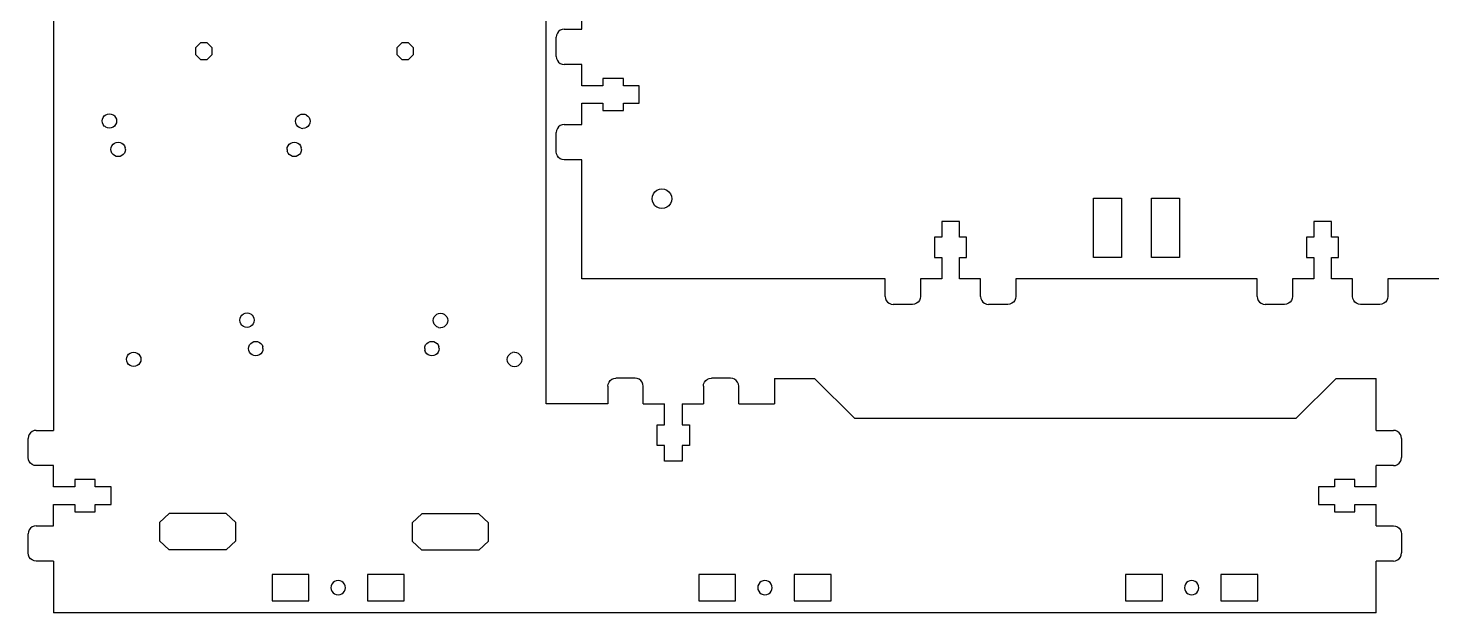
# Model space of a CAD drawing. Extents: x 5 to 605, y 13 to 442.
# Drawn here: x 5 to 355.1, y 22.1 to 168 of the extents above; entities that cross this region are included whole.
import ezdxf

# ---------------------------------------------------------------- set-up
doc = ezdxf.new("R2010")
doc.units = 0
doc.layers.add('Layer_1', color=7, linetype='CONTINUOUS')

msp = doc.modelspace()

# ---------------------------------------------------------------- linework, layer by layer
at = {"layer": 'Layer_1', "color": 7}
for points in [[(11.322558, 335.839352), (11.322558, 67.667027), (11.322558, 67.667027)], [(143.074221, 167.745111), (143.074221, 241.595103)], [(134.222513, 74.317029), (134.222513, 190.817008)], [(138.724217, 167.745111), (138.206593, 167.676982), (137.724219, 167.477169), (137.310029, 167.15933), (136.992191, 166.745113), (136.792377, 166.262767), (136.724221, 165.745115)], [(136.724221, 160.945124), (136.724221, 165.745115)], [(138.724217, 167.745111), (143.074221, 167.745111)], [(50.878006, 161.406179), (50.878006, 163.118901), (49.666596, 164.329662), (47.953845, 164.329662), (46.74314, 163.118223), (46.74314, 161.405473), (47.954579, 160.19474), (49.667301, 160.19474), (50.878063, 161.406179)], [(101.11357, 161.406179), (101.114135, 163.118901), (99.902721, 164.329662), (98.189963, 164.329662), (96.979246, 163.118252), (96.978682, 161.405501), (98.19014, 160.194768), (99.902854, 160.194768), (101.113615, 161.406207)], [(136.724221, 160.945124), (136.792377, 160.427472), (136.992191, 159.945126), (137.310029, 159.530909), (137.724219, 159.21307), (138.206593, 159.013257), (138.724217, 158.945128)], [(143.074221, 158.945128), (138.724217, 158.945128)], [(143.074221, 153.645108), (143.074221, 158.945128)], [(153.474251, 155.445121), (148.374269, 155.445121)], [(148.374269, 155.445121), (148.374269, 153.645108)], [(153.474251, 153.645108), (153.474251, 155.445121)], [(148.374269, 153.645108), (143.074221, 153.645108)], [(157.424261, 153.645108), (153.474251, 153.645108)], [(157.424261, 149.245122), (157.424261, 153.645108)], [(143.074221, 143.94513), (143.074221, 149.245122)], [(143.074221, 149.245122), (148.374269, 149.245122)], [(148.374269, 149.245122), (148.374269, 147.445109)], [(148.374269, 147.445109), (153.474251, 147.445109)], [(153.474251, 147.445109), (153.474251, 149.245122)], [(153.474251, 149.245122), (157.424261, 149.245122)], [(23.457323, 144.842331), (23.518707, 145.308195)], [(23.518594, 144.376467), (23.457323, 144.842331)], [(23.698341, 143.942296), (23.518594, 144.376467)], [(23.518707, 145.308195), (23.698595, 145.742309)], [(23.984345, 143.56948), (23.698341, 143.942296)], [(23.698595, 145.742309), (23.984712, 146.115068)], [(23.984712, 146.115068), (24.357556, 146.401044)], [(24.357556, 146.401044), (24.791698, 146.58082)], [(24.791698, 146.58082), (25.257562, 146.64209)], [(25.257562, 146.64209), (25.723455, 146.580679)], [(25.723455, 146.580679), (26.157541, 146.40079)], [(26.157541, 146.40079), (26.267777, 146.31618)], [(26.267777, 146.31618), (26.342396, 146.285248)], [(26.342396, 146.285248), (26.5303, 146.114701)], [(26.816022, 143.941844), (26.529933, 143.569113)], [(26.5303, 146.114701), (26.816304, 145.741858)], [(26.99591, 144.375959), (26.816022, 143.941844)], [(26.816304, 145.741858), (26.996051, 145.307715)], [(27.057322, 144.841823), (26.99591, 144.375959)], [(26.996051, 145.307715), (27.057322, 144.841823)], [(71.717521, 144.770844), (71.778932, 145.236708)], [(71.778791, 144.304951), (71.717521, 144.770844)], [(71.958539, 143.870809), (71.778791, 144.304951)], [(71.778932, 145.236708), (71.958793, 145.670794)], [(72.244543, 143.497965), (71.958539, 143.870809)], [(71.958793, 145.670794), (72.24491, 146.043553)], [(72.24491, 146.043553), (72.617753, 146.329557)], [(72.617753, 146.329557), (73.051896, 146.509305)], [(73.051896, 146.509305), (73.517788, 146.570575)], [(73.517788, 146.570575), (73.983652, 146.509192), (74.182958, 146.426585)], [(74.182958, 146.426585), (74.238019, 146.419247)], [(74.238019, 146.419332), (74.417738, 146.329303)], [(74.417738, 146.329303), (74.790498, 146.043186)], [(75.076248, 143.870357), (74.790131, 143.497598)], [(74.790498, 146.043186), (75.076502, 145.670371)], [(75.256108, 144.304472), (75.076248, 143.870357)], [(75.076502, 145.670371), (75.256249, 145.2362), (75.317519, 144.770336), (75.256108, 144.304472)], [(138.724217, 143.94513), (138.206593, 143.876974), (137.724219, 143.67716), (137.310029, 143.359322), (136.992191, 142.945132), (136.792377, 142.462758), (136.724221, 141.945134)], [(138.724217, 143.94513), (143.074221, 143.94513)], [(24.169201, 143.453939), (23.984345, 143.56948)], [(24.357104, 143.283363), (24.169201, 143.453939)], [(24.79119, 143.103475), (24.357104, 143.283363)], [(25.722947, 143.103362), (25.257054, 143.042092), (24.79119, 143.103475)], [(26.157089, 143.283109), (25.722947, 143.103362)], [(26.529933, 143.569113), (26.157089, 143.283109)], [(72.617302, 143.211877), (72.244543, 143.497965)], [(72.871669, 143.122017), (72.617302, 143.211877)], [(73.051388, 143.031988), (72.871669, 143.122017)], [(73.051388, 143.031988), (73.517252, 142.970577)], [(74.417287, 143.211623), (73.983144, 143.031847), (73.517252, 142.970577)], [(74.790131, 143.497598), (74.417287, 143.211623)], [(136.724221, 137.145127), (136.724221, 141.945134)], [(25.646436, 137.753247), (25.707848, 138.21914)], [(25.707707, 137.287383), (25.646436, 137.753247)], [(25.887482, 136.853212), (25.707707, 137.287383)], [(25.707848, 138.21914), (25.887736, 138.653226)], [(26.173458, 136.480397), (25.887482, 136.853212)], [(25.887736, 138.653226), (26.173825, 139.025985)], [(26.173825, 139.025985), (26.546669, 139.311989)], [(26.546669, 139.311989), (26.980811, 139.491736)], [(26.980811, 139.491736), (27.446704, 139.553007)], [(27.446704, 139.553007), (27.912568, 139.491595)], [(27.912568, 139.491595), (28.346682, 139.311707)], [(28.346682, 139.311707), (28.719413, 139.025618)], [(29.005163, 136.852789), (28.719046, 136.48003)], [(28.719413, 139.025618), (29.005417, 138.652774)], [(29.185052, 137.286875), (29.005163, 136.852789)], [(29.005417, 138.652774), (29.185193, 138.218632)], [(29.246435, 137.752739), (29.185052, 137.286875)], [(29.246435, 137.752739), (29.185193, 138.218632)], [(69.578333, 137.753247), (69.639744, 138.21914)], [(69.578333, 137.753247), (69.639603, 137.287383)], [(69.819351, 136.853212), (69.639603, 137.287383)], [(69.639744, 138.21914), (69.819633, 138.653226)], [(70.105355, 136.480397), (69.819351, 136.853212)], [(69.819633, 138.653226), (70.105722, 139.025985)], [(70.105722, 139.025985), (70.478565, 139.311989)], [(70.478565, 139.311989), (70.912708, 139.491736)], [(70.912708, 139.491736), (71.3786, 139.553007)], [(71.3786, 139.553007), (71.844464, 139.491595)], [(71.844464, 139.491595), (72.27855, 139.311707)], [(72.27855, 139.311707), (72.65131, 139.025618)], [(72.93706, 136.852789), (72.650943, 136.48003)], [(72.65131, 139.025618), (72.937314, 138.652774)], [(73.116948, 137.286875), (72.93706, 136.852789)], [(72.937314, 138.652774), (73.117061, 138.218632)], [(73.178331, 137.752739), (73.116948, 137.286875)], [(73.178331, 137.752739), (73.117061, 138.218632)], [(136.792377, 136.627475), (136.724221, 137.145127)], [(138.724217, 135.145131), (138.206593, 135.213288), (137.724219, 135.413073), (137.310029, 135.730911), (136.992191, 136.145129), (136.792377, 136.627475)], [(26.546217, 136.19428), (26.173458, 136.480397)], [(26.980332, 136.014391), (26.546217, 136.19428)], [(27.446196, 135.953008), (26.980332, 136.014391)], [(27.91206, 136.014279), (27.446196, 135.953008)], [(28.346231, 136.194026), (27.91206, 136.014279)], [(28.719046, 136.48003), (28.346231, 136.194026)], [(70.478114, 136.19428), (70.105355, 136.480397)], [(70.912228, 136.014391), (70.478114, 136.19428)], [(71.378092, 135.953008), (70.912228, 136.014391)], [(71.843956, 136.014279), (71.378092, 135.953008)], [(72.278099, 136.194026), (71.843956, 136.014279)], [(72.650943, 136.48003), (72.278099, 136.194026)], [(143.074221, 135.145131), (138.724217, 135.145131)], [(218.774236, 105.445137), (143.074221, 105.445137), (143.074221, 135.145131)], [(160.624266, 125.445125), (160.707747, 126.07925), (160.95249, 126.670139), (161.341844, 127.177546), (161.849252, 127.5669), (162.44014, 127.811643), (163.074265, 127.895124), (163.708362, 127.811643), (164.299251, 127.5669), (164.806658, 127.177546), (165.196012, 126.670139), (165.440783, 126.07925), (165.524265, 125.445125), (165.440783, 124.811028), (165.196012, 124.220139), (164.806658, 123.712732), (164.299251, 123.323378), (163.708362, 123.078607), (163.074265, 122.995126), (162.44014, 123.078607), (161.849252, 123.323378), (161.341844, 123.712732), (160.95249, 124.220139), (160.707747, 124.811028), (160.624266, 125.445125)], [(270.724207, 125.545116), (277.724193, 125.545116), (277.724193, 110.745129), (270.724207, 110.745129), (270.724207, 125.545116)], [(292.224206, 110.745129), (285.224192, 110.745129), (285.224192, 125.545116), (292.224206, 125.545116), (292.224206, 110.745129)], [(232.874227, 119.795121), (232.874227, 115.845138)], [(239.074226, 115.845138), (237.274241, 115.845138), (237.274241, 119.795121), (232.874227, 119.795121)], [(325.674172, 119.795121), (325.674172, 115.845138)], [(330.074185, 119.795121), (325.674172, 119.795121)], [(330.074185, 115.845138), (330.074185, 119.795121)], [(232.874227, 115.845138), (231.074214, 115.845138)], [(231.074214, 115.845138), (231.074214, 110.745129)], [(239.074226, 110.745129), (239.074226, 115.845138)], [(325.674172, 115.845138), (323.874186, 115.845138)], [(323.874186, 115.845138), (323.874186, 110.745129)], [(331.87417, 115.845138), (330.074185, 115.845138)], [(331.87417, 110.745129), (331.87417, 115.845138)], [(231.074214, 110.745129), (232.874227, 110.745129)], [(232.874227, 110.745129), (232.874227, 105.445137)], [(237.274241, 105.445137), (237.274241, 110.745129)], [(237.274241, 110.745129), (239.074226, 110.745129)], [(323.874186, 110.745129), (325.674172, 110.745129)], [(325.674172, 110.745129), (325.674172, 105.445137)], [(330.074185, 105.445137), (330.074185, 110.745129)], [(330.074185, 110.745129), (331.87417, 110.745129)], [(218.774236, 101.095133), (218.774236, 105.445137)], [(232.874227, 105.445137), (227.574235, 105.445137)], [(227.574235, 105.445137), (227.574235, 101.095133)], [(242.574233, 105.445137), (237.274241, 105.445137)], [(242.574233, 101.095133), (242.574233, 105.445137)], [(251.374204, 105.445137), (251.374204, 101.095133)], [(311.57418, 105.445137), (251.374204, 105.445137)], [(311.57418, 101.095133), (311.57418, 105.445137)], [(320.374179, 105.445137), (320.374179, 101.095133)], [(325.674172, 105.445137), (320.374179, 105.445137)], [(335.374178, 105.445137), (330.074185, 105.445137)], [(335.374178, 101.095133), (335.374178, 105.445137)], [(419.874164, 105.445137), (344.174177, 105.445137), (344.174177, 101.095133)], [(218.774236, 101.095133), (218.842392, 100.577509), (219.042178, 100.095135), (219.360016, 99.680917), (219.774234, 99.363078), (220.256608, 99.163293), (220.774232, 99.095137)], [(225.574239, 99.095137), (220.774232, 99.095137)], [(226.091863, 99.163293), (225.574239, 99.095137)], [(227.574235, 101.095133), (227.506078, 100.577509), (227.306265, 100.095135), (226.988426, 99.680917), (226.574237, 99.363078), (226.091863, 99.163293)], [(242.574233, 101.095133), (242.642334, 100.577509), (242.842175, 100.095135), (243.159986, 99.680917), (243.574231, 99.363078), (244.056577, 99.163293), (244.574229, 99.095137)], [(249.374208, 99.095137), (244.574229, 99.095137)], [(249.89186, 99.163293), (249.374208, 99.095137)], [(251.374204, 101.095133), (251.306076, 100.577509), (251.106263, 100.095135), (250.788424, 99.680917), (250.374206, 99.363078), (249.89186, 99.163293)], [(311.57418, 101.095133), (311.642337, 100.577509), (311.84215, 100.095135), (312.15996, 99.680917), (312.574178, 99.363078), (313.056552, 99.163293), (313.574176, 99.095137)], [(318.374183, 99.095137), (313.574176, 99.095137)], [(318.891807, 99.163293), (318.374183, 99.095137)], [(320.374179, 101.095133), (320.306023, 100.577509), (320.106238, 100.095135), (319.788399, 99.680917), (319.374181, 99.363078), (318.891807, 99.163293)], [(335.442334, 100.577509), (335.374178, 101.095133)], [(337.374174, 99.095137), (336.85655, 99.163293), (336.374176, 99.363078), (335.959958, 99.680917), (335.642119, 100.095135), (335.442334, 100.577509)], [(342.174181, 99.095137), (337.374174, 99.095137)], [(342.691805, 99.163293), (342.174181, 99.095137)], [(344.174177, 101.095133), (344.10602, 100.577509), (343.906235, 100.095135), (343.588396, 99.680917), (343.174179, 99.363078), (342.691805, 99.163293)], [(57.782087, 95.149779), (57.843471, 95.615643)], [(57.843358, 94.683915), (57.782087, 95.149779)], [(58.023105, 94.249744), (57.843358, 94.683915)], [(57.843471, 95.615643), (58.023359, 96.049758)], [(58.023359, 96.049758), (58.309476, 96.422517)], [(58.309476, 96.422517), (58.68232, 96.708493)], [(58.68232, 96.708493), (59.116462, 96.888268)], [(59.116462, 96.888268), (59.582327, 96.949539)], [(59.582327, 96.949539), (60.048219, 96.888127)], [(60.048219, 96.888127), (60.482305, 96.708239)], [(60.482305, 96.708239), (60.592541, 96.623628)], [(60.592541, 96.623628), (60.667161, 96.592697)], [(60.667161, 96.592697), (60.855064, 96.42215)], [(60.855064, 96.42215), (61.141068, 96.049306)], [(61.320674, 94.683407), (61.140786, 94.249293)], [(61.141068, 96.049306), (61.320815, 95.615164)], [(61.382086, 95.149271), (61.320674, 94.683407)], [(61.320815, 95.615164), (61.382086, 95.149271)], [(106.042285, 95.078292), (106.103697, 95.544157)], [(106.103555, 94.6124), (106.042285, 95.078292)], [(106.283303, 94.178257), (106.103555, 94.6124)], [(106.103697, 95.544157), (106.283557, 95.978243)], [(106.283557, 95.978243), (106.569674, 96.351002)], [(106.569674, 96.351002), (106.942517, 96.637006)], [(106.942517, 96.637006), (107.37666, 96.816753)], [(107.37666, 96.816753), (107.842552, 96.878023)], [(107.842552, 96.878023), (108.308417, 96.81664), (108.507722, 96.734034)], [(108.507722, 96.734034), (108.562783, 96.726696)], [(108.562783, 96.726781), (108.742503, 96.636752)], [(108.742503, 96.636752), (109.115262, 96.350635)], [(109.115262, 96.350635), (109.401266, 95.977819)], [(109.580872, 94.61192), (109.401012, 94.177806)], [(109.401266, 95.977819), (109.581013, 95.543649), (109.642283, 95.077784), (109.580872, 94.61192)], [(58.309109, 93.876929), (58.023105, 94.249744)], [(58.493965, 93.761387), (58.309109, 93.876929)], [(58.681868, 93.590812), (58.493965, 93.761387)], [(59.115954, 93.410923), (58.681868, 93.590812)], [(60.047711, 93.410811), (59.581819, 93.34954), (59.115954, 93.410923)], [(60.481853, 93.590558), (60.047711, 93.410811)], [(60.854697, 93.876562), (60.481853, 93.590558)], [(61.140786, 94.249293), (60.854697, 93.876562)], [(106.569307, 93.805414), (106.283303, 94.178257)], [(106.942066, 93.519325), (106.569307, 93.805414)], [(107.196433, 93.429465), (106.942066, 93.519325)], [(107.376152, 93.339437), (107.196433, 93.429465)], [(107.376152, 93.339437), (107.842016, 93.278025)], [(108.742051, 93.519071), (108.307909, 93.339295), (107.842016, 93.278025)], [(109.114895, 93.805047), (108.742051, 93.519071)], [(109.401012, 94.177806), (109.114895, 93.805047)], [(59.971201, 88.060696), (60.032612, 88.526588)], [(60.032471, 87.594831), (59.971201, 88.060696)], [(60.212247, 87.160661), (60.032471, 87.594831)], [(60.032612, 88.526588), (60.212501, 88.960674)], [(60.212501, 88.960674), (60.498589, 89.333433)], [(60.498589, 89.333433), (60.871433, 89.619437)], [(60.871433, 89.619437), (61.305575, 89.799185)], [(61.305575, 89.799185), (61.771468, 89.860455)], [(61.771468, 89.860455), (62.237332, 89.799043)], [(62.237332, 89.799043), (62.671446, 89.619155)], [(62.671446, 89.619155), (63.044177, 89.333066)], [(63.044177, 89.333066), (63.330181, 88.960223)], [(63.509816, 87.594323), (63.329927, 87.160237)], [(63.330181, 88.960223), (63.509957, 88.52608)], [(63.571199, 88.060188), (63.509816, 87.594323)], [(63.571199, 88.060188), (63.509957, 88.52608)], [(103.903097, 88.060696), (103.964509, 88.526588)], [(103.903097, 88.060696), (103.964367, 87.594831)], [(104.144115, 87.160661), (103.964367, 87.594831)], [(103.964509, 88.526588), (104.144397, 88.960674)], [(104.144397, 88.960674), (104.430486, 89.333433)], [(104.430486, 89.333433), (104.803329, 89.619437)], [(104.803329, 89.619437), (105.237472, 89.799185)], [(105.237472, 89.799185), (105.703364, 89.860455)], [(105.703364, 89.860455), (106.169229, 89.799043)], [(106.169229, 89.799043), (106.603315, 89.619155)], [(106.603315, 89.619155), (106.976074, 89.333066)], [(106.976074, 89.333066), (107.262078, 88.960223)], [(107.441712, 87.594323), (107.261824, 87.160237)], [(107.262078, 88.960223), (107.441825, 88.52608)], [(107.503095, 88.060188), (107.441712, 87.594323)], [(107.503095, 88.060188), (107.441825, 88.52608)], [(29.520586, 85.383076), (29.581969, 85.84894)], [(29.581856, 84.917183), (29.520586, 85.383076)], [(29.761603, 84.483041), (29.581856, 84.917183)], [(29.581969, 85.84894), (29.761857, 86.283026)], [(30.047607, 84.110197), (29.761603, 84.483041)], [(29.761857, 86.283026), (30.047974, 86.655785)], [(30.420338, 83.824108), (30.047607, 84.110197)], [(30.047974, 86.655785), (30.42079, 86.941789)], [(30.42079, 86.941789), (30.85496, 87.121565)], [(30.85496, 87.121565), (31.320825, 87.182807)], [(31.320825, 87.182807), (31.786689, 87.121423)], [(31.786689, 87.121423), (32.220803, 86.941535)], [(32.593195, 84.10983), (32.220352, 83.823854)], [(32.220803, 86.941535), (32.593562, 86.655418)], [(32.879284, 84.482589), (32.593195, 84.10983)], [(32.593562, 86.655418), (32.879538, 86.282603)], [(33.059172, 84.916703), (32.879284, 84.482589)], [(32.879538, 86.282603), (33.059314, 85.848432)], [(33.120584, 85.382568), (33.059172, 84.916703)], [(33.059314, 85.848432), (33.120584, 85.382568)], [(60.498222, 86.787845), (60.212247, 87.160661)], [(60.870981, 86.501728), (60.498222, 86.787845)], [(61.305096, 86.32184), (60.870981, 86.501728)], [(61.77096, 86.260457), (61.305096, 86.32184)], [(62.236824, 86.321727), (61.77096, 86.260457)], [(62.670995, 86.501474), (62.236824, 86.321727)], [(63.04381, 86.787478), (62.670995, 86.501474)], [(63.329927, 87.160237), (63.04381, 86.787478)], [(104.430119, 86.787845), (104.144115, 87.160661)], [(104.802878, 86.501728), (104.430119, 86.787845)], [(105.236992, 86.32184), (104.802878, 86.501728)], [(105.702856, 86.260457), (105.236992, 86.32184)], [(106.168721, 86.321727), (105.702856, 86.260457)], [(106.602863, 86.501474), (106.168721, 86.321727)], [(106.975707, 86.787478), (106.602863, 86.501474)], [(107.261824, 87.160237), (106.975707, 86.787478)], [(124.513617, 85.339501), (124.575028, 85.805365)], [(124.57489, 84.873608), (124.513617, 85.339501)], [(124.754634, 84.439466), (124.57489, 84.873608)], [(124.575028, 85.805365), (124.754917, 86.239451)], [(125.040638, 84.066622), (124.754634, 84.439466)], [(124.754917, 86.239451), (125.041008, 86.61221)], [(125.413397, 83.780533), (125.040638, 84.066622)], [(125.041008, 86.61221), (125.413852, 86.898214)], [(125.413852, 86.898214), (125.848023, 87.077961)], [(126.313887, 87.139232), (125.848023, 87.077961)], [(126.313887, 87.139232), (126.779748, 87.077848)], [(126.779748, 87.077848), (127.213862, 86.89796)], [(127.586255, 84.066255), (127.213414, 83.780279)], [(127.213862, 86.89796), (127.586596, 86.611843)], [(127.872343, 84.439014), (127.586255, 84.066255)], [(127.586596, 86.611843), (127.872597, 86.239027)], [(128.052235, 84.873128), (127.872343, 84.439014)], [(127.872597, 86.239027), (128.052376, 85.804857)], [(128.113643, 85.338993), (128.052235, 84.873128)], [(128.052376, 85.804857), (128.113643, 85.338993)], [(30.854452, 83.64422), (30.420338, 83.824108)], [(31.320317, 83.582808), (30.854452, 83.64422)], [(31.786209, 83.644079), (31.320317, 83.582808)], [(32.220352, 83.823854), (31.786209, 83.644079)], [(125.847515, 83.600645), (125.413397, 83.780533)], [(126.313379, 83.539233), (125.847515, 83.600645)], [(126.779268, 83.600504), (126.313379, 83.539233)], [(127.213414, 83.780279), (126.779268, 83.600504)], [(149.622504, 78.667005), (149.690664, 79.184657), (149.890474, 79.667031), (150.208316, 80.081221), (150.622531, 80.399059), (151.104877, 80.598873), (151.622529, 80.667029)], [(156.422511, 80.667029), (151.622529, 80.667029)], [(156.940163, 80.598873), (156.422511, 80.667029)], [(158.422507, 78.667005), (158.354375, 79.184657), (158.154565, 79.667031), (157.836726, 80.081221), (157.422509, 80.399059), (156.940163, 80.598873)], [(173.422505, 78.667005), (173.490659, 79.184657), (173.690447, 79.667031), (174.008282, 80.081221), (174.422503, 80.399059), (174.904877, 80.598873), (175.422501, 80.667029)], [(180.222505, 80.667029), (175.422501, 80.667029)], [(180.740132, 80.598873), (180.222505, 80.667029)], [(182.222504, 78.667005), (182.154345, 79.184657), (181.954559, 79.667031), (181.636724, 80.081221), (181.222506, 80.399059), (180.740132, 80.598873)], [(191.165788, 80.61702), (191.165788, 74.317029)], [(191.165788, 80.61702), (201.165768, 80.61702)], [(331.222457, 80.61702), (321.222452, 70.617011), (211.165776, 70.617011), (201.165768, 80.61702)], [(331.222457, 80.61702), (341.222465, 80.61702)], [(341.222465, 67.667027), (341.222465, 80.61702)], [(149.622504, 78.667005), (149.622504, 74.317029)], [(158.422507, 74.317029), (158.422507, 78.667005)], [(173.422505, 78.667005), (173.422505, 74.317029)], [(182.222504, 74.317029), (182.222504, 78.667005)], [(149.622504, 74.317029), (134.222513, 74.317029)], [(158.422507, 74.317029), (163.722499, 74.317029)], [(163.722499, 69.017009), (163.722499, 74.317029)], [(168.122513, 74.317029), (168.122513, 69.017009)], [(168.122513, 74.317029), (173.422505, 74.317029)], [(182.222504, 74.317029), (191.165788, 74.317029)], [(6.972526, 67.667027), (6.454874, 67.598871), (5.972528, 67.399085), (5.55831, 67.081247), (5.240472, 66.667029), (5.040686, 66.184655), (4.97253, 65.667031)], [(6.972526, 67.667027), (11.322558, 67.667027)], [(161.922514, 69.017009), (163.722499, 69.017009)], [(161.922514, 63.917028), (161.922514, 69.017009)], [(168.122513, 69.017009), (169.922526, 69.017009)], [(169.922526, 69.017009), (169.922526, 63.917028)], [(341.222465, 67.667027), (345.572441, 67.667027)], [(347.572465, 65.667031), (347.504312, 66.184655), (347.304495, 66.667029), (346.98666, 67.081247), (346.572467, 67.399057), (346.090093, 67.598871), (345.572441, 67.667027)], [(4.97253, 60.867024), (4.97253, 65.667031)], [(163.722499, 63.917028), (161.922514, 63.917028)], [(163.722499, 59.967017), (163.722499, 63.917028)], [(169.922526, 63.917028), (168.122513, 63.917028)], [(168.122513, 63.917028), (168.122513, 59.967017)], [(347.572465, 65.667031), (347.572465, 60.867024)], [(5.040686, 60.3494), (4.97253, 60.867024)], [(6.972526, 58.867028), (6.454874, 58.935185), (5.972528, 59.13497), (5.55831, 59.452808), (5.240472, 59.867026), (5.040686, 60.3494)], [(168.122513, 59.967017), (163.722499, 59.967017)], [(345.572441, 58.867028), (346.090093, 58.935185), (346.572467, 59.13497), (346.98666, 59.452808), (347.304495, 59.867026), (347.504312, 60.349372), (347.572465, 60.867024)], [(11.322558, 53.567036), (11.322558, 58.867028), (6.972526, 58.867028)], [(341.222465, 53.567036), (341.222465, 58.867028)], [(345.572441, 58.867028), (341.222465, 58.867028)], [(16.62255, 53.567036), (11.322558, 53.567036)], [(21.72256, 55.367021), (16.62255, 55.367021), (16.62255, 53.567036)], [(25.672542, 53.567036), (21.72256, 53.567036), (21.72256, 55.367021)], [(25.672542, 49.167022), (25.672542, 53.567036)], [(326.872453, 53.567036), (326.872453, 49.167022)], [(330.822467, 53.567036), (326.872453, 53.567036)], [(335.922448, 55.367021), (330.822467, 55.367021), (330.822467, 53.567036)], [(335.922448, 53.567036), (335.922448, 55.367021)], [(341.222465, 53.567036), (335.922448, 53.567036)], [(11.322558, 49.167022), (16.62255, 49.167022)], [(11.322558, 43.86703), (11.322558, 49.167022)], [(16.62255, 49.167022), (16.62255, 47.367037), (21.72256, 47.367037)], [(21.72256, 47.367037), (21.72256, 49.167022), (25.672542, 49.167022)], [(326.872453, 49.167022), (330.822467, 49.167022), (330.822467, 47.367037)], [(335.922448, 49.167022), (341.222465, 49.167022)], [(335.922448, 47.367037), (335.922448, 49.167022)], [(341.222465, 43.86703), (341.222465, 49.167022)], [(37.748662, 44.642068), (40.12867, 46.902104)], [(54.403865, 46.902104), (40.12867, 46.902104)], [(54.403865, 46.902104), (56.783845, 44.642068)], [(100.770038, 44.577016), (103.150043, 46.837023)], [(117.425239, 46.837023), (103.150043, 46.837023)], [(117.425239, 46.837023), (119.805219, 44.577016)], [(330.822467, 47.367037), (335.922473, 47.367037)], [(6.972526, 43.86703), (6.454874, 43.798873), (5.972528, 43.599088), (5.55831, 43.281249), (5.240472, 42.867032), (5.040686, 42.384686), (4.97253, 41.867034)], [(6.972526, 43.86703), (11.322558, 43.86703)], [(37.748662, 44.642068), (37.748662, 40.122082)], [(56.783845, 40.122082), (56.783845, 44.642068)], [(100.770038, 44.577016), (100.770038, 40.05703)], [(119.805219, 40.05703), (119.805219, 44.577016)], [(341.222465, 43.86703), (345.572441, 43.86703)], [(345.572441, 43.86703), (346.090093, 43.798873), (346.572467, 43.599088), (346.98666, 43.281249), (347.304495, 42.867032), (347.504312, 42.384657)], [(347.504312, 42.384657), (347.572465, 41.867034)], [(4.97253, 37.067026), (4.97253, 41.867034)], [(54.403865, 37.862103), (40.12867, 37.862103), (37.748662, 40.122082)], [(56.783845, 40.122082), (54.403865, 37.862103)], [(117.425239, 37.797022), (103.150043, 37.797022), (100.770038, 40.05703)], [(119.805219, 40.05703), (117.425239, 37.797022)], [(347.572465, 41.867034), (347.572465, 37.067026)], [(5.040686, 36.549403), (4.97253, 37.067026)], [(6.972526, 35.06703), (6.454874, 35.135187), (5.972528, 35.335), (5.55831, 35.652811), (5.240472, 36.067028), (5.040686, 36.549403)], [(11.322558, 35.06703), (6.972526, 35.06703)], [(11.322558, 35.06703), (11.322558, 22.117038)], [(341.222465, 22.117038), (341.222465, 35.06703)], [(345.572441, 35.06703), (341.222465, 35.06703)], [(345.572441, 35.06703), (346.090093, 35.135187), (346.572467, 35.334972), (346.98666, 35.652811), (347.304495, 36.067028), (347.504312, 36.549403), (347.572465, 37.067026)], [(65.822548, 31.717053), (65.822548, 25.117032)], [(75.022541, 31.717053), (65.822548, 31.717053)], [(75.022541, 25.117032), (75.022541, 31.717024)], [(89.622511, 31.717053), (89.622511, 25.117032)], [(98.822504, 31.717053), (89.622511, 31.717053)], [(98.822504, 25.117032), (98.822504, 31.717024)], [(181.472499, 31.717053), (172.272506, 31.717053)], [(172.272506, 31.717053), (172.272506, 25.117032)], [(181.472499, 25.117032), (181.472499, 31.717024)], [(205.272496, 31.717053), (196.0725, 31.717053)], [(196.0725, 31.717053), (196.0725, 25.117032)], [(205.272496, 25.117032), (205.272496, 31.717024)], [(278.722463, 31.717053), (278.722463, 25.117032)], [(287.922485, 31.717053), (278.722463, 31.717053)], [(287.922485, 25.117032), (287.922485, 31.717024)], [(311.722457, 31.717053), (302.522464, 31.717053), (302.522464, 25.117032)], [(311.722457, 25.117032), (311.722457, 31.717024)], [(80.582206, 28.883344), (80.520794, 28.417028)], [(80.520794, 28.417028), (80.582206, 27.950712)], [(80.762179, 29.31791), (80.582206, 28.883344)], [(81.048521, 29.691036), (80.762179, 29.31791)], [(81.421676, 29.977378), (81.048521, 29.691036)], [(81.856213, 30.15738), (81.421676, 29.977378)], [(82.322529, 30.218763), (81.856213, 30.15738)], [(82.788845, 30.15738), (82.322529, 30.218763)], [(83.596536, 29.691036), (83.223382, 29.977378), (82.788845, 30.15738)], [(83.882879, 29.31791), (83.596536, 29.691036)], [(84.062852, 28.883344), (83.882879, 29.31791)], [(84.124264, 28.417028), (84.062852, 28.883344)], [(84.062852, 27.950712), (84.124264, 28.417028)], [(187.032161, 28.883344), (186.97078, 28.417028), (187.032161, 27.950712), (187.212165, 27.516175)], [(187.212165, 29.31791), (187.032161, 28.883344)], [(187.498476, 29.691036), (187.212165, 29.31791)], [(187.871631, 29.977378), (187.498476, 29.691036)], [(188.306168, 30.15738), (187.871631, 29.977378)], [(188.772512, 30.218763), (188.306168, 30.15738)], [(189.238831, 30.15738), (188.772512, 30.218763)], [(189.673365, 29.977378), (189.238831, 30.15738)], [(190.046523, 29.691036), (189.673365, 29.977378)], [(190.332837, 29.31791), (190.046523, 29.691036)], [(190.574222, 28.417028), (190.512835, 28.883344), (190.332837, 29.31791)], [(190.512835, 27.950712), (190.574222, 28.417028)], [(293.482149, 28.883344), (293.420741, 28.417028)], [(293.420741, 28.417028), (293.482149, 27.950712)], [(293.662123, 29.31791), (293.482149, 28.883344)], [(293.948468, 29.691036), (293.662123, 29.31791)], [(294.321619, 29.977378), (293.948468, 29.691036)], [(294.75616, 30.15738), (294.321619, 29.977378)], [(295.222476, 30.218763), (294.75616, 30.15738)], [(295.688789, 30.15738), (295.222476, 30.218763)], [(296.123329, 29.977378), (295.688789, 30.15738)], [(296.49648, 29.691036), (296.123329, 29.977378)], [(296.962799, 28.883344), (296.782798, 29.31791), (296.49648, 29.691036)], [(297.024179, 28.417028), (296.962799, 28.883344)], [(296.962799, 27.950712), (297.024179, 28.417028)], [(65.822548, 25.117032), (75.022541, 25.117032)], [(80.582206, 27.950712), (80.762179, 27.516175)], [(80.762179, 27.516175), (81.048521, 27.143021)], [(81.048521, 27.143021), (81.421676, 26.856706), (81.856213, 26.676705)], [(81.856213, 26.676705), (82.322529, 26.615321)], [(82.322529, 26.615321), (82.788845, 26.676705)], [(82.788845, 26.676705), (83.223382, 26.856706)], [(83.223382, 26.856706), (83.596536, 27.143021)], [(83.596536, 27.143021), (83.882879, 27.516175)], [(83.882879, 27.516175), (84.062852, 27.950712)], [(89.622511, 25.117032), (98.822504, 25.117032)], [(172.272506, 25.117032), (181.472499, 25.117032)], [(187.212165, 27.516175), (187.498476, 27.143021)], [(187.498476, 27.143021), (187.871631, 26.856706), (188.306168, 26.676705), (188.772512, 26.615321)], [(188.772512, 26.615321), (189.238831, 26.676705)], [(189.238831, 26.676705), (189.673365, 26.856706), (190.046523, 27.143021), (190.332837, 27.516175)], [(190.332837, 27.516175), (190.512835, 27.950712)], [(196.0725, 25.117032), (205.272496, 25.117032)], [(278.722463, 25.117032), (287.922485, 25.117032)], [(293.482149, 27.950712), (293.662123, 27.516175)], [(293.662123, 27.516175), (293.948468, 27.143021)], [(293.948468, 27.143021), (294.321619, 26.856706)], [(294.321619, 26.856706), (294.75616, 26.676705), (295.222476, 26.615321)], [(295.222476, 26.615321), (295.688789, 26.676705)], [(295.688789, 26.676705), (296.123329, 26.856706)], [(296.123329, 26.856706), (296.49648, 27.143021)], [(296.49648, 27.143021), (296.782798, 27.516175), (296.962799, 27.950712)], [(302.522464, 25.117032), (311.722457, 25.117032)], [(341.222465, 22.117038), (11.322558, 22.117038)]]:
    msp.add_lwpolyline(points, dxfattribs=at)

doc.saveas('drawing.dxf')
